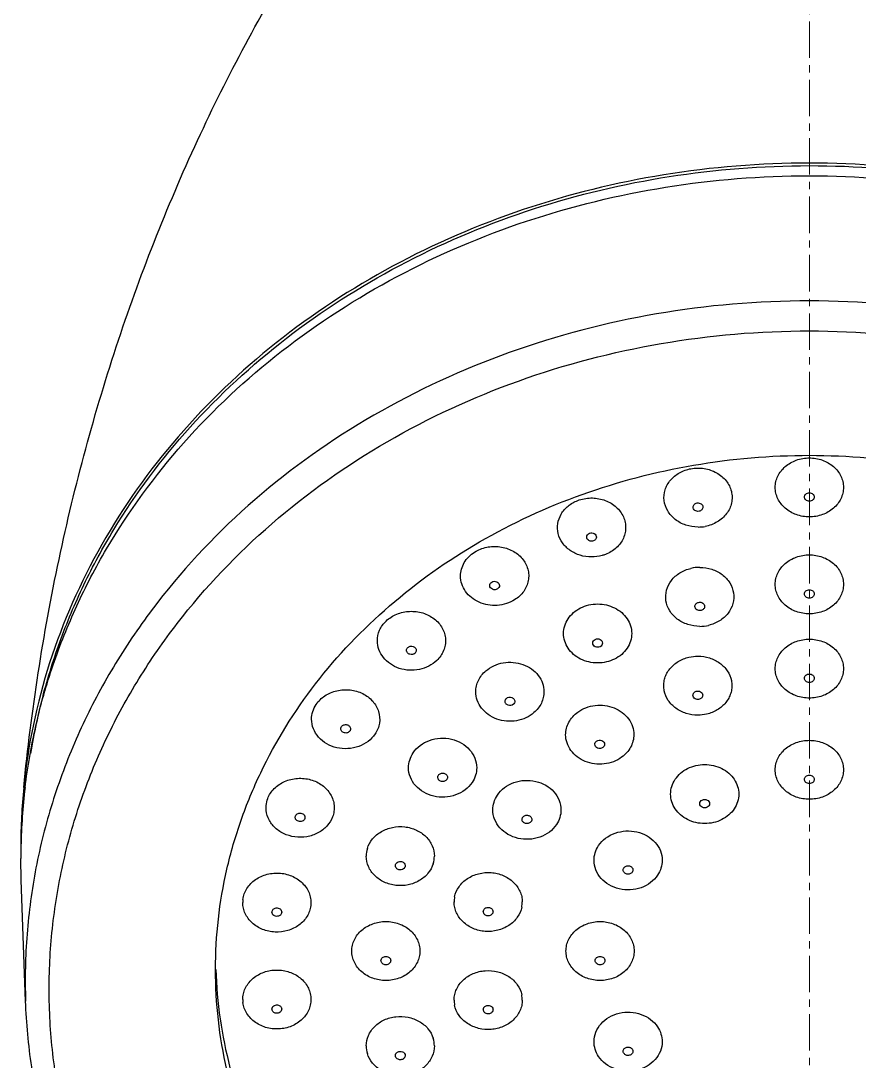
# Model space of a CAD drawing. Extents: x 0 to 3160, y 0 to 2315.
# Drawn here: x 986.7 to 1029.8, y 1349 to 1402.4 of the extents above; entities that cross this region are included whole.
import ezdxf

# ---------------------------------------------------------------- set-up
doc = ezdxf.new("R2010")
doc.units = 0
doc.header["$LTSCALE"] = 10
doc.header["$MEASUREMENT"] = 0
doc.linetypes.add('CENTER', pattern=[0.6, 0.375, -0.075, 0.075, -0.075])
doc.linetypes.add('CENTER2', pattern=[28.575, 19.05, -3.175, 3.175, -3.175])
doc.layers.get('0').update_dxf_attribs({"linetype": 'CONTINUOUS'})
doc.layers.add('Cneter', color=1, linetype='CENTER2', lineweight=13)

msp = doc.modelspace()

# ---------------------------------------------------------------- linework, layer by layer
at = {"color": 7, "linetype": 'Continuous'}
for p, q in [((986.759, 1358.251), (986.738, 1359.364)), ((986.986, 1352.032), (986.759, 1358.256)), ((999.639, 1356.611), (999.639, 1356.615)), ((1000.139, 1356.611), (1000.139, 1356.608))]:
    msp.add_line(p, q, dxfattribs=at)
at = {"color": 9, "linetype": 'Continuous'}
msp.add_line((986.966, 1353.134), (986.986, 1352.032), dxfattribs=at)
at = {"color": 7, "linetype": 'Continuous'}
for centre, radius, start, end in [((1021.521, 1378.408), 2.014, 269.9966, 280.4052), ((1021.608, 1372.323), 2.001, 89.9639, 103.045), ((1021.61, 1373.294), 2.001, 269.9639, 283.045), ((1017.156, 1360.013), 30.418, 174.3366, 179.9977), ((1017.192, 1359.36), 30.454, 173.1169, 178.7758), ((1017.103, 1360.014), 30.365, 180.0001, 180.8155), ((1017.054, 1359.364), 30.316, 178.7775, 179.9998), ((1005.809, 1359.488), 1.33, 162.7759, 179.9363), ((1006.65, 1359.491), 1.33, 342.7759, 359.9363), ((999.455, 1357.103), 1.316, 173.0802, 179.9937), ((1010.315, 1357.132), 1.322, 168.4916, 179.9711), ((1011.17, 1357.134), 1.322, 348.4916, 359.9711), ((999.827, 1356.611), 0.188, 173.0795, 178.841), ((999.951, 1356.611), 0.188, 353.0795, 358.841), ((1010.682, 1356.641), 0.189, 168.4916, 179.9711), ((1010.804, 1356.641), 0.189, 348.4916, 359.9711), ((999.455, 1352.125), 1.316, 180.0063, 186.9198), ((1011.17, 1352.095), 1.322, 0.0289, 11.5084), ((999.827, 1351.632), 0.188, 180.0063, 186.9198), ((999.951, 1351.632), 0.188, 0.0063, 6.9198), ((1010.315, 1352.096), 1.322, 180.0289, 191.5084), ((1010.682, 1351.603), 0.189, 180.0289, 191.5084), ((1010.804, 1351.603), 0.189, 0.0289, 11.5084), ((1006.65, 1349.738), 1.33, 0.0637, 17.2241), ((1005.809, 1349.741), 1.33, 180.0637, 197.2241)]:
    msp.add_arc(centre, radius, start, end, dxfattribs=at)
for points, start_tangent, end_tangent in [([(986.887, 1363.015), (988.702, 1374.731), (991.759, 1386.001), (995.968, 1396.581), (1001.192, 1406.217)], (0.098663, 0.995121), (0.529878, 0.848074)), ([(1067.59, 1363.015), (1066.257, 1369.413), (1063.583, 1375.489), (1059.661, 1381.033), (1054.624, 1385.854), (1048.646, 1389.788), (1041.932, 1392.698), (1034.714, 1394.486), (1027.238, 1395.088), (1019.763, 1394.486), (1012.544, 1392.698), (1005.831, 1389.788), (999.853, 1385.854), (994.816, 1381.033), (990.893, 1375.489), (988.22, 1369.413), (986.887, 1363.015)], (-0.098666, 0.995121), (-0.098666, -0.995121)), ([(987.261, 1364.755), (987.912, 1367.836), (988.879, 1370.854), (990.154, 1373.785), (991.727, 1376.606), (995.713, 1381.825), (1000.711, 1386.345), (1006.559, 1390.02), (1013.071, 1392.733), (1020.037, 1394.397), (1027.234, 1394.958), (1034.431, 1394.399), (1041.397, 1392.736), (1047.91, 1390.024), (1053.759, 1386.35), (1058.758, 1381.831), (1062.746, 1376.613), (1064.319, 1373.792), (1065.595, 1370.861), (1066.562, 1367.844), (1067.214, 1364.763)], (0.156144, 0.987734), (0.156396, -0.987694)), ([(986.958, 1363.01), (987.512, 1366.188), (988.4, 1369.309), (989.615, 1372.346), (991.145, 1375.274), (995.099, 1380.706), (1000.13, 1385.422), (1006.07, 1389.266), (1012.719, 1392.107), (1019.855, 1393.85), (1027.238, 1394.438), (1034.622, 1393.85), (1041.758, 1392.107), (1048.407, 1389.266), (1054.347, 1385.422), (1059.378, 1380.706), (1063.332, 1375.274), (1064.862, 1372.346), (1066.076, 1369.309), (1066.964, 1366.188), (1067.519, 1363.01)], (0.119761, 0.992803), (0.119761, -0.992803)), ([(996.738, 1353.664), (996.885, 1356.253), (997.324, 1358.817), (998.052, 1361.332), (999.06, 1363.772), (1001.879, 1368.339), (1005.672, 1372.342), (1010.293, 1375.626), (1015.567, 1378.067), (1021.288, 1379.57), (1027.238, 1380.078), (1033.189, 1379.57), (1038.91, 1378.067), (1044.183, 1375.626), (1048.805, 1372.342), (1052.598, 1368.339), (1055.417, 1363.772), (1056.425, 1361.332), (1057.152, 1358.817), (1057.591, 1356.253), (1057.738, 1353.664)], (0, 1), (0, -1)), ([(1027.238, 1376.914), (1026.569, 1377.03), (1026.001, 1377.358), (1025.783, 1377.588), (1025.622, 1377.85), (1025.522, 1378.134), (1025.488, 1378.43), (1025.522, 1378.725), (1025.622, 1379.01), (1025.783, 1379.272), (1026.001, 1379.501), (1026.569, 1379.83), (1027.238, 1379.945)], (-1, 0), (1, 0)), ([(1027.238, 1379.945), (1027.908, 1379.83), (1028.476, 1379.501), (1028.693, 1379.272), (1028.855, 1379.01), (1028.955, 1378.726), (1028.988, 1378.43), (1028.955, 1378.134), (1028.855, 1377.85), (1028.693, 1377.588), (1028.476, 1377.358), (1027.908, 1377.03), (1027.238, 1376.914)], (1, 0), (-1, 0)), ([(1021.521, 1376.394), (1020.894, 1376.495), (1020.35, 1376.783), (1019.962, 1377.221), (1019.78, 1377.751), (1019.83, 1378.302), (1020.105, 1378.8), (1020.568, 1379.18), (1021.157, 1379.392)], (-1, 0), (0.983476, 0.181038)), ([(1021.157, 1379.392), (1021.84, 1379.4), (1022.474, 1379.18), (1022.963, 1378.768), (1023.129, 1378.508), (1023.232, 1378.225), (1023.271, 1377.929), (1023.241, 1377.633), (1023.146, 1377.348), (1022.988, 1377.084), (1022.512, 1376.66), (1021.885, 1376.427)], (0.983476, 0.181038), (-0.983476, -0.181038)), ([(1015.341, 1377.755), (1016.007, 1377.886), (1016.68, 1377.786), (1017.258, 1377.47), (1017.482, 1377.246), (1017.652, 1376.987), (1017.76, 1376.705), (1017.802, 1376.411), (1017.778, 1376.114), (1017.687, 1375.828), (1017.323, 1375.328), (1016.765, 1374.986)], (0.933044, 0.359762), (-0.933044, -0.359762)), ([(1026.988, 1377.938), (1027.007, 1378.02), (1027.062, 1378.091), (1027.143, 1378.138), (1027.238, 1378.154)], (0, 1), (1, 0)), ([(1027.238, 1377.721), (1027.143, 1377.738), (1027.062, 1377.784), (1027.007, 1377.855), (1026.988, 1377.938)], (-1, 0), (0, 1)), ([(1027.238, 1378.154), (1027.334, 1378.138), (1027.415, 1378.091), (1027.469, 1378.02), (1027.488, 1377.938)], (1, 0), (0, -1)), ([(1027.488, 1377.938), (1027.469, 1377.855), (1027.415, 1377.784), (1027.334, 1377.738), (1027.238, 1377.721)], (0, -1), (-1, 0)), ([(1016.053, 1374.855), (1015.469, 1374.942), (1014.952, 1375.193), (1014.561, 1375.579), (1014.341, 1376.056), (1014.318, 1376.569), (1014.494, 1377.059), (1014.848, 1377.47), (1015.341, 1377.755)], (-1, 0), (0.933044, 0.359762)), ([(1021.271, 1377.417), (1021.285, 1377.489), (1021.326, 1377.553), (1021.469, 1377.629)], (0, 1), (0.983476, 0.181038)), ([(1021.573, 1377.205), (1021.462, 1377.207), (1021.363, 1377.249), (1021.295, 1377.324), (1021.271, 1377.417)], (-0.983476, -0.181038), (0, 1)), ([(1021.469, 1377.629), (1021.579, 1377.628), (1021.678, 1377.585), (1021.746, 1377.51), (1021.771, 1377.417)], (0.983476, 0.181038), (0, -1)), ([(1021.771, 1377.417), (1021.756, 1377.345), (1021.715, 1377.281), (1021.573, 1377.205)], (0, -1), (-0.983476, -0.181038)), ([(1015.803, 1375.879), (1015.843, 1375.997), (1015.951, 1376.076)], (0, 1), (0.933044, 0.359762)), ([(1016.155, 1375.681), (1016.033, 1375.663), (1015.917, 1375.697), (1015.833, 1375.775), (1015.803, 1375.879)], (-0.933044, -0.359762), (0, 1)), ([(1015.951, 1376.076), (1016.073, 1376.094), (1016.189, 1376.06), (1016.273, 1375.982), (1016.303, 1375.879)], (0.933044, 0.359762), (0, -1)), ([(1016.303, 1375.879), (1016.263, 1375.761), (1016.155, 1375.681)], (0, -1), (-0.933044, -0.359762)), ([(1009.324, 1373.881), (1009.373, 1374.235), (1009.515, 1374.57), (1009.744, 1374.866), (1010.046, 1375.108)], (0, 1), (0.846395, 0.532555)), ([(1010.046, 1375.108), (1010.666, 1375.355), (1011.348, 1375.378), (1011.989, 1375.174), (1012.49, 1374.772), (1012.663, 1374.516), (1012.776, 1374.235), (1012.823, 1373.941), (1012.803, 1373.644), (1012.716, 1373.357), (1012.566, 1373.09), (1012.103, 1372.655)], (0.846395, 0.532555), (-0.846395, -0.532555)), ([(1016.765, 1374.986), (1016.594, 1374.93), (1016.053, 1374.855)], (-0.933044, -0.359762), (-1, 0)), ([(1027.238, 1371.935), (1026.569, 1372.05), (1026.001, 1372.379), (1025.783, 1372.608), (1025.622, 1372.87), (1025.522, 1373.155), (1025.488, 1373.45), (1025.522, 1373.746), (1025.622, 1374.03), (1025.783, 1374.292), (1026.001, 1374.522), (1026.569, 1374.85), (1027.238, 1374.966)], (-1, 0), (1, 0)), ([(1027.238, 1374.966), (1027.908, 1374.85), (1028.476, 1374.522), (1028.693, 1374.292), (1028.855, 1374.03), (1028.955, 1373.746), (1028.988, 1373.45), (1028.955, 1373.155), (1028.855, 1372.87), (1028.693, 1372.608), (1028.476, 1372.379), (1027.908, 1372.05), (1027.238, 1371.935)], (1, 0), (-1, 0)), ([(1021.609, 1371.293), (1020.993, 1371.39), (1020.455, 1371.669), (1020.066, 1372.094), (1019.874, 1372.611), (1019.905, 1373.153), (1020.154, 1373.65), (1020.59, 1374.04), (1021.156, 1374.272)], (-1, 0), (0.974117, 0.226045)), ([(1021.609, 1374.324), (1022.226, 1374.227), (1022.763, 1373.948), (1023.152, 1373.523), (1023.344, 1373.006), (1023.313, 1372.464), (1023.064, 1371.966), (1022.628, 1371.577), (1022.062, 1371.344)], (1, 0), (-0.974117, -0.226045)), ([(1012.103, 1372.655), (1011.68, 1372.46), (1011.212, 1372.371), (1010.733, 1372.395), (1010.28, 1372.531), (1009.886, 1372.769), (1009.582, 1373.09), (1009.39, 1373.47), (1009.324, 1373.881)], (-0.846395, -0.532555), (0, 1)), ([(1010.824, 1373.389), (1010.851, 1373.487), (1010.927, 1373.564)], (0, 1), (0.846395, 0.532555)), ([(1010.927, 1373.564), (1011.055, 1373.605), (1011.188, 1373.582), (1011.287, 1373.502), (1011.324, 1373.389)], (0.846395, 0.532555), (0, -1)), ([(1011.221, 1373.214), (1011.094, 1373.173), (1010.961, 1373.196), (1010.861, 1373.276), (1010.824, 1373.389)], (-0.846395, -0.532555), (0, 1)), ([(1011.324, 1373.389), (1011.297, 1373.291), (1011.221, 1373.214)], (0, -1), (-0.846395, -0.532555)), ([(1026.988, 1372.958), (1027.007, 1373.041), (1027.062, 1373.111), (1027.143, 1373.158), (1027.238, 1373.174)], (0, 1), (1, 0)), ([(1027.238, 1372.741), (1027.143, 1372.758), (1027.062, 1372.805), (1027.007, 1372.875), (1026.988, 1372.958)], (-1, 0), (0, 1)), ([(1027.238, 1373.174), (1027.334, 1373.158), (1027.415, 1373.111), (1027.469, 1373.041), (1027.488, 1372.958)], (1, 0), (0, -1)), ([(1027.488, 1372.958), (1027.469, 1372.875), (1027.415, 1372.805), (1027.334, 1372.758), (1027.238, 1372.741)], (0, -1), (-1, 0)), ([(1015.488, 1372.239), (1015.91, 1372.391), (1016.363, 1372.442), (1016.816, 1372.391), (1017.238, 1372.239), (1017.601, 1371.998), (1017.879, 1371.684), (1018.054, 1371.319), (1018.113, 1370.927)], (0.894427, 0.447214), (0, -1)), ([(1021.359, 1372.316), (1021.372, 1372.386), (1021.411, 1372.448), (1021.544, 1372.525)], (0, 1), (0.974117, 0.226045)), ([(1021.544, 1372.525), (1021.658, 1372.528), (1021.761, 1372.488), (1021.833, 1372.412), (1021.859, 1372.316)], (0.974117, 0.226045), (0, -1)), ([(1005.501, 1371.564), (1006.049, 1371.918), (1006.71, 1372.063), (1007.386, 1371.979), (1007.973, 1371.676), (1008.204, 1371.457), (1008.381, 1371.202), (1008.498, 1370.923), (1008.549, 1370.629), (1008.534, 1370.333), (1008.452, 1370.044), (1008.306, 1369.775), (1008.102, 1369.536)], (0.720732, 0.693214), (-0.720732, -0.693214)), ([(1014.613, 1370.927), (1014.673, 1371.319), (1014.848, 1371.684), (1015.126, 1371.998), (1015.488, 1372.239)], (0, 1), (0.894427, 0.447214)), ([(1021.674, 1372.107), (1021.56, 1372.104), (1021.457, 1372.144), (1021.385, 1372.22), (1021.359, 1372.316)], (-0.974117, -0.226045), (0, 1)), ([(1021.859, 1372.316), (1021.846, 1372.247), (1021.807, 1372.184), (1021.674, 1372.107)], (0, -1), (-0.974117, -0.226045)), ([(1005.052, 1370.55), (1005.168, 1371.093), (1005.501, 1371.564)], (0, 1), (0.720732, 0.693214)), ([(1017.238, 1369.614), (1016.816, 1369.463), (1016.363, 1369.411), (1015.91, 1369.463), (1015.488, 1369.614), (1015.126, 1369.855), (1014.848, 1370.169), (1014.673, 1370.534), (1014.613, 1370.927)], (-0.894427, -0.447214), (0, 1)), ([(1018.113, 1370.927), (1018.054, 1370.534), (1017.879, 1370.169), (1017.601, 1369.855), (1017.238, 1369.614)], (0, -1), (-0.894427, -0.447214)), ([(1008.102, 1369.536), (1007.697, 1369.247), (1007.21, 1369.076), (1006.687, 1369.038), (1006.175, 1369.135), (1005.718, 1369.36), (1005.36, 1369.692), (1005.131, 1370.101), (1005.052, 1370.55)], (-0.720732, -0.693214), (0, 1)), ([(1016.113, 1370.434), (1016.147, 1370.543), (1016.238, 1370.622)], (0, 1), (0.894427, 0.447214)), ([(1016.488, 1370.247), (1016.363, 1370.218), (1016.238, 1370.247), (1016.147, 1370.326), (1016.113, 1370.434)], (-0.894427, -0.447214), (0, 1)), ([(1016.238, 1370.622), (1016.363, 1370.651), (1016.488, 1370.622), (1016.58, 1370.543), (1016.613, 1370.434)], (0.894427, 0.447214), (0, -1)), ([(1016.613, 1370.434), (1016.58, 1370.326), (1016.488, 1370.247)], (0, -1), (-0.894427, -0.447214)), ([(1027.238, 1367.605), (1026.569, 1367.72), (1026.001, 1368.048), (1025.783, 1368.278), (1025.622, 1368.54), (1025.522, 1368.824), (1025.488, 1369.12), (1025.522, 1369.416), (1025.622, 1369.7), (1025.783, 1369.962), (1026.001, 1370.192), (1026.569, 1370.52), (1027.238, 1370.636)], (-1, 0), (1, 0)), ([(1027.238, 1370.636), (1027.908, 1370.52), (1028.476, 1370.192), (1028.693, 1369.962), (1028.855, 1369.7), (1028.955, 1369.416), (1028.988, 1369.12), (1028.955, 1368.824), (1028.855, 1368.54), (1028.693, 1368.278), (1028.476, 1368.049), (1027.908, 1367.72), (1027.238, 1367.605)], (1, 0), (-1, 0)), ([(1006.552, 1370.058), (1006.568, 1370.135), (1006.616, 1370.203)], (0, 1), (0.720732, 0.693214)), ([(1006.988, 1369.913), (1006.86, 1369.847), (1006.712, 1369.856), (1006.596, 1369.935), (1006.563, 1369.994), (1006.552, 1370.058)], (-0.720732, -0.693214), (0, 1)), ([(1006.616, 1370.203), (1006.744, 1370.268), (1006.891, 1370.26), (1007.008, 1370.18), (1007.041, 1370.122), (1007.052, 1370.058)], (0.720732, 0.693214), (0, -1)), ([(1007.052, 1370.058), (1007.035, 1369.98), (1006.988, 1369.913)], (0, -1), (-0.720732, -0.693214)), ([(1020.911, 1369.669), (1021.057, 1369.709), (1021.51, 1369.761)], (0.953742, 0.300627), (1, 0)), ([(1021.51, 1369.761), (1022.108, 1369.669), (1022.634, 1369.406), (1023.025, 1369.003), (1023.233, 1368.508), (1023.259, 1368.245), (1023.233, 1367.982), (1023.154, 1367.727), (1023.025, 1367.488), (1022.634, 1367.084), (1022.108, 1366.821)], (1, 0), (-0.953742, -0.300627)), ([(1010.621, 1369.005), (1011.034, 1369.27), (1011.517, 1369.42), (1012.03, 1369.441), (1012.528, 1369.333), (1012.969, 1369.105), (1013.314, 1368.775), (1013.533, 1368.373), (1013.609, 1367.933)], (0.755929, 0.654654), (0, -1)), ([(1021.51, 1366.73), (1020.911, 1366.821), (1020.385, 1367.084), (1019.994, 1367.488), (1019.786, 1367.982), (1019.76, 1368.245), (1019.786, 1368.508), (1019.865, 1368.764), (1019.994, 1369.003), (1020.385, 1369.406), (1020.911, 1369.669)], (-1, 0), (0.953742, 0.300627)), ([(1010.109, 1367.933), (1010.142, 1368.229), (1010.242, 1368.513), (1010.621, 1369.005)], (0, 1), (0.755929, 0.654654)), ([(1026.988, 1368.628), (1027.007, 1368.711), (1027.062, 1368.781), (1027.143, 1368.828), (1027.238, 1368.844)], (0, 1), (1, 0)), ([(1027.238, 1368.844), (1027.334, 1368.828), (1027.415, 1368.781), (1027.469, 1368.711), (1027.488, 1368.628)], (1, 0), (0, -1)), ([(1027.238, 1368.411), (1027.143, 1368.428), (1027.062, 1368.475), (1027.007, 1368.545), (1026.988, 1368.628)], (-1, 0), (0, 1)), ([(1027.488, 1368.628), (1027.469, 1368.545), (1027.415, 1368.475), (1027.334, 1368.428), (1027.238, 1368.411)], (0, -1), (-1, 0)), ([(1001.907, 1367.28), (1002.357, 1367.724), (1002.97, 1367.986), (1003.651, 1368.025), (1004.298, 1367.835), (1004.811, 1367.445), (1005.113, 1366.914), (1005.158, 1366.324), (1004.938, 1365.764)], (0.5547, 0.83205), (-0.5547, -0.83205)), ([(1013.096, 1366.862), (1012.684, 1366.597), (1012.2, 1366.447), (1011.687, 1366.425), (1011.189, 1366.533), (1010.749, 1366.762), (1010.404, 1367.091), (1010.184, 1367.493), (1010.109, 1367.933)], (-0.755929, -0.654654), (0, 1)), ([(1011.682, 1367.594), (1011.81, 1367.653), (1011.954, 1367.641), (1012.067, 1367.561), (1012.098, 1367.504), (1012.109, 1367.441)], (0.755929, 0.654654), (0, -1)), ([(1013.609, 1367.933), (1013.575, 1367.638), (1013.476, 1367.353), (1013.096, 1366.862)], (0, -1), (-0.755929, -0.654654)), ([(1021.26, 1367.753), (1021.271, 1367.818), (1021.305, 1367.877), (1021.424, 1367.956)], (0, 1), (0.953742, 0.300627)), ([(1021.595, 1367.55), (1021.477, 1367.538), (1021.366, 1367.576), (1021.288, 1367.653), (1021.26, 1367.753)], (-0.953742, -0.300627), (0, 1)), ([(1021.424, 1367.956), (1021.542, 1367.968), (1021.653, 1367.93), (1021.731, 1367.853), (1021.76, 1367.753)], (0.953742, 0.300627), (0, -1)), ([(1021.76, 1367.753), (1021.748, 1367.688), (1021.714, 1367.629), (1021.595, 1367.55)], (0, -1), (-0.953742, -0.300627)), ([(1001.673, 1366.522), (1001.732, 1366.914), (1001.907, 1367.28)], (0, 1), (0.5547, 0.83205)), ([(1011.609, 1367.441), (1011.628, 1367.524), (1011.682, 1367.594)], (0, 1), (0.755929, 0.654654)), ([(1012.036, 1367.288), (1011.908, 1367.229), (1011.763, 1367.241), (1011.651, 1367.321), (1011.62, 1367.378), (1011.609, 1367.441)], (-0.755929, -0.654654), (0, 1)), ([(1012.109, 1367.441), (1012.09, 1367.358), (1012.036, 1367.288)], (0, -1), (-0.755929, -0.654654)), ([(1015.347, 1366.887), (1015.767, 1367.114), (1016.243, 1367.229), (1016.738, 1367.224), (1017.211, 1367.1), (1017.626, 1366.866), (1017.948, 1366.541), (1018.152, 1366.15), (1018.222, 1365.726)], (0.808963, 0.587859), (0, -1)), ([(1014.722, 1365.726), (1014.763, 1366.054), (1014.886, 1366.367), (1015.083, 1366.649), (1015.347, 1366.887)], (0, 1), (0.808963, 0.587859)), ([(1022.108, 1366.821), (1021.962, 1366.781), (1021.51, 1366.73)], (-0.953742, -0.300627), (-1, 0)), ([(1004.938, 1365.764), (1004.576, 1365.383), (1004.092, 1365.122), (1003.537, 1365.01), (1002.97, 1365.058), (1002.45, 1365.262), (1002.034, 1365.599), (1001.766, 1366.035), (1001.673, 1366.522)], (-0.5547, -0.83205), (0, 1)), ([(1003.173, 1366.03), (1003.192, 1366.113), (1003.206, 1366.138)], (0, 1), (0.5547, 0.83205)), ([(1003.639, 1365.921), (1003.518, 1365.83), (1003.358, 1365.821), (1003.284, 1365.85), (1003.224, 1365.898), (1003.186, 1365.96), (1003.173, 1366.03)], (-0.5547, -0.83205), (0, 1)), ([(1003.206, 1366.138), (1003.327, 1366.23), (1003.487, 1366.239), (1003.562, 1366.21), (1003.621, 1366.162), (1003.659, 1366.099), (1003.673, 1366.03)], (0.5547, 0.83205), (0, -1)), ([(1003.673, 1366.03), (1003.654, 1365.947), (1003.639, 1365.921)], (0, -1), (-0.5547, -0.83205)), ([(1006.887, 1364.79), (1007.248, 1365.172), (1007.733, 1365.432), (1008.288, 1365.544), (1008.855, 1365.496), (1009.375, 1365.292), (1009.791, 1364.955), (1010.059, 1364.519), (1010.152, 1364.032)], (0.5547, 0.83205), (0, -1)), ([(1017.597, 1364.565), (1017.176, 1364.339), (1016.7, 1364.224), (1016.205, 1364.228), (1015.732, 1364.353), (1015.318, 1364.587), (1014.996, 1364.912), (1014.792, 1365.302), (1014.722, 1365.726)], (-0.808963, -0.587859), (0, 1)), ([(1018.222, 1365.726), (1018.18, 1365.398), (1018.058, 1365.086), (1017.86, 1364.804), (1017.597, 1364.565)], (0, -1), (-0.808963, -0.587859)), ([(1016.222, 1365.234), (1016.245, 1365.326), (1016.311, 1365.4)], (0, 1), (0.808963, 0.587859)), ([(1016.632, 1365.068), (1016.504, 1365.019), (1016.366, 1365.038), (1016.261, 1365.118), (1016.222, 1365.234)], (-0.808963, -0.587859), (0, 1)), ([(1016.311, 1365.4), (1016.439, 1365.449), (1016.577, 1365.43), (1016.682, 1365.35), (1016.722, 1365.234)], (0.808963, 0.587859), (0, -1)), ([(1016.722, 1365.234), (1016.698, 1365.143), (1016.632, 1365.068)], (0, -1), (-0.808963, -0.587859)), ([(1025.488, 1363.924), (1025.522, 1364.22), (1025.622, 1364.504), (1025.783, 1364.766), (1026.001, 1364.996), (1026.569, 1365.324), (1027.238, 1365.439)], (0, 1), (1, 0)), ([(1027.238, 1365.439), (1027.908, 1365.324), (1028.476, 1364.996), (1028.693, 1364.766), (1028.855, 1364.504), (1028.955, 1364.22), (1028.988, 1363.924)], (1, 0), (0, -1)), ([(1006.652, 1364.032), (1006.712, 1364.424), (1006.887, 1364.79)], (0, 1), (0.5547, 0.83205)), ([(1009.918, 1363.274), (1009.556, 1362.893), (1009.072, 1362.632), (1008.517, 1362.52), (1007.949, 1362.568), (1007.43, 1362.772), (1007.014, 1363.11), (1006.745, 1363.545), (1006.652, 1364.032)], (-0.5547, -0.83205), (0, 1)), ([(1010.152, 1364.032), (1010.093, 1363.64), (1009.918, 1363.274)], (0, -1), (-0.5547, -0.83205)), ([(1020.113, 1362.677), (1020.173, 1363.069), (1020.348, 1363.434), (1020.626, 1363.748), (1020.988, 1363.989)], (0, 1), (0.894427, 0.447214)), ([(1020.988, 1363.989), (1021.41, 1364.141), (1021.863, 1364.192), (1022.316, 1364.141), (1022.738, 1363.989), (1023.101, 1363.748), (1023.379, 1363.434), (1023.554, 1363.069), (1023.613, 1362.677)], (0.894427, 0.447214), (0, -1)), ([(1027.238, 1362.408), (1026.569, 1362.524), (1026.001, 1362.852), (1025.783, 1363.082), (1025.622, 1363.344), (1025.522, 1363.628), (1025.488, 1363.924)], (-1, 0), (0, 1)), ([(1028.988, 1363.924), (1028.955, 1363.628), (1028.855, 1363.344), (1028.693, 1363.082), (1028.476, 1362.852), (1027.908, 1362.524), (1027.238, 1362.408)], (0, -1), (-1, 0)), ([(999.42, 1362.442), (999.754, 1362.958), (1000.29, 1363.324), (1000.947, 1363.484), (1001.625, 1363.415), (1002.221, 1363.126), (1002.643, 1362.662), (1002.769, 1362.385), (1002.829, 1362.093), (1002.822, 1361.795), (1002.749, 1361.505)], (0.351275, 0.936272), (-0.351275, -0.936272)), ([(1008.152, 1363.54), (1008.171, 1363.623), (1008.186, 1363.648)], (0, 1), (0.5547, 0.83205)), ([(1008.619, 1363.432), (1008.498, 1363.34), (1008.338, 1363.331), (1008.263, 1363.36), (1008.204, 1363.408), (1008.166, 1363.47), (1008.152, 1363.54)], (-0.5547, -0.83205), (0, 1)), ([(1008.186, 1363.648), (1008.307, 1363.74), (1008.467, 1363.749), (1008.541, 1363.72), (1008.601, 1363.672), (1008.639, 1363.609), (1008.652, 1363.54)], (0.5547, 0.83205), (0, -1)), ([(1008.652, 1363.54), (1008.633, 1363.457), (1008.619, 1363.432)], (0, -1), (-0.5547, -0.83205)), ([(1011.217, 1362.625), (1011.579, 1363.007), (1012.063, 1363.267), (1012.618, 1363.379), (1013.185, 1363.331), (1013.705, 1363.127), (1014.121, 1362.79), (1014.39, 1362.354), (1014.482, 1361.867)], (0.5547, 0.83205), (0, -1)), ([(1026.988, 1363.432), (1027.007, 1363.515), (1027.062, 1363.585), (1027.143, 1363.632), (1027.238, 1363.648)], (0, 1), (1, 0)), ([(1027.238, 1363.215), (1027.143, 1363.232), (1027.062, 1363.279), (1027.007, 1363.349), (1026.988, 1363.432)], (-1, 0), (0, 1)), ([(1027.238, 1363.648), (1027.334, 1363.632), (1027.415, 1363.585), (1027.469, 1363.515), (1027.488, 1363.432)], (1, 0), (0, -1)), ([(1027.488, 1363.432), (1027.469, 1363.349), (1027.415, 1363.279), (1027.334, 1363.232), (1027.238, 1363.215)], (0, -1), (-1, 0)), ([(999.334, 1361.974), (999.34, 1362.093), (999.42, 1362.442)], (0, 1), (0.351275, 0.936272)), ([(1010.982, 1361.867), (1011.042, 1362.259), (1011.217, 1362.625)], (0, 1), (0.5547, 0.83205)), ([(1022.738, 1361.364), (1022.316, 1361.213), (1021.863, 1361.161), (1021.41, 1361.213), (1020.988, 1361.364), (1020.626, 1361.605), (1020.348, 1361.919), (1020.173, 1362.284), (1020.113, 1362.677)], (-0.894427, -0.447214), (0, 1)), ([(1021.613, 1362.184), (1021.647, 1362.293), (1021.738, 1362.372)], (0, 1), (0.894427, 0.447214)), ([(1021.738, 1362.372), (1021.863, 1362.401), (1021.988, 1362.372), (1022.08, 1362.293), (1022.113, 1362.184)], (0.894427, 0.447214), (0, -1)), ([(1023.613, 1362.677), (1023.554, 1362.284), (1023.379, 1361.919), (1023.101, 1361.605), (1022.738, 1361.364)], (0, -1), (-0.894427, -0.447214)), ([(1002.749, 1361.505), (1002.459, 1361.035), (1001.999, 1360.681), (1001.426, 1360.487), (1000.811, 1360.477), (1000.229, 1360.651), (999.754, 1360.989), (999.442, 1361.449), (999.334, 1361.974)], (-0.351275, -0.936272), (0, 1)), ([(1014.248, 1361.109), (1013.886, 1360.728), (1013.402, 1360.467), (1012.847, 1360.355), (1012.279, 1360.403), (1011.76, 1360.607), (1011.344, 1360.945), (1011.075, 1361.38), (1010.982, 1361.867)], (-0.5547, -0.83205), (0, 1)), ([(1014.482, 1361.867), (1014.423, 1361.475), (1014.248, 1361.109)], (0, -1), (-0.5547, -0.83205)), ([(1021.988, 1361.997), (1021.863, 1361.968), (1021.738, 1361.997), (1021.647, 1362.076), (1021.613, 1362.184)], (-0.894427, -0.447214), (0, 1)), ([(1022.113, 1362.184), (1022.08, 1362.076), (1021.988, 1361.997)], (0, -1), (-0.894427, -0.447214)), ([(1000.834, 1361.481), (1000.847, 1361.548)], (0, 1), (0.351275, 0.936272)), ([(1000.854, 1361.396), (1000.846, 1361.417), (1000.834, 1361.481)], (-0.441887, 0.897071), (0, 1)), ([(1000.847, 1361.548), (1000.896, 1361.624), (1000.976, 1361.676)], (0.351275, 0.936272), (0.923073, 0.384626)), ([(1001.193, 1361.286), (1001.096, 1361.265), (1000.996, 1361.279), (1000.912, 1361.325), (1000.854, 1361.396)], (-0.923073, -0.384626), (-0.441887, 0.897071)), ([(1000.976, 1361.676), (1001.073, 1361.698), (1001.172, 1361.684), (1001.257, 1361.638), (1001.314, 1361.566)], (0.923073, 0.384626), (0.441887, -0.897071)), ([(1001.322, 1361.414), (1001.273, 1361.339), (1001.193, 1361.286)], (-0.351275, -0.936272), (-0.923073, -0.384626)), ([(1001.314, 1361.566), (1001.323, 1361.546), (1001.334, 1361.481)], (0.441887, -0.897071), (0, -1)), ([(1001.334, 1361.481), (1001.322, 1361.414)], (0, -1), (-0.351275, -0.936272)), ([(1012.482, 1361.375), (1012.501, 1361.458), (1012.516, 1361.483)], (0, 1), (0.5547, 0.83205)), ([(1012.949, 1361.267), (1012.828, 1361.175), (1012.668, 1361.166), (1012.594, 1361.195), (1012.534, 1361.243), (1012.496, 1361.305), (1012.482, 1361.375)], (-0.5547, -0.83205), (0, 1)), ([(1012.516, 1361.483), (1012.637, 1361.575), (1012.797, 1361.584), (1012.871, 1361.555), (1012.931, 1361.507), (1012.969, 1361.444), (1012.982, 1361.375)], (0.5547, 0.83205), (0, -1)), ([(1012.982, 1361.375), (1012.963, 1361.292), (1012.949, 1361.267)], (0, -1), (-0.5547, -0.83205)), ([(1004.539, 1359.882), (1004.807, 1360.372), (1005.257, 1360.749), (1005.832, 1360.965), (1006.458, 1360.992), (1007.054, 1360.826), (1007.545, 1360.489), (1007.867, 1360.023), (1007.979, 1359.489)], (0.295577, 0.955319), (0, -1)), ([(1016.413, 1360.027), (1016.775, 1360.409), (1017.259, 1360.669), (1017.814, 1360.781), (1018.382, 1360.733), (1018.901, 1360.529), (1019.317, 1360.192), (1019.586, 1359.756), (1019.679, 1359.269)], (0.5547, 0.83205), (0, -1)), ([(1016.179, 1359.269), (1016.238, 1359.661), (1016.413, 1360.027)], (0, 1), (0.5547, 0.83205)), ([(1007.92, 1359.097), (1007.652, 1358.606), (1007.202, 1358.229), (1006.627, 1358.013), (1006.001, 1357.987), (1005.405, 1358.153), (1004.914, 1358.49), (1004.592, 1358.955), (1004.479, 1359.489)], (-0.295577, -0.955319), (0, 1)), ([(1005.988, 1359.053), (1006.034, 1359.132), (1006.113, 1359.188)], (0.295577, 0.955319), (0.909421, 0.415876)), ([(1006.113, 1359.188), (1006.262, 1359.212), (1006.4, 1359.156)], (0.909421, 0.415876), (0.779743, -0.6261)), ([(1006.4, 1359.156), (1006.459, 1359.084), (1006.479, 1358.997)], (0.779743, -0.6261), (0, -1)), ([(1019.444, 1358.511), (1019.082, 1358.13), (1018.598, 1357.869), (1018.043, 1357.757), (1017.476, 1357.805), (1016.956, 1358.009), (1016.54, 1358.346), (1016.271, 1358.782), (1016.179, 1359.269)], (-0.5547, -0.83205), (0, 1)), ([(1019.679, 1359.269), (1019.619, 1358.877), (1019.444, 1358.511)], (0, -1), (-0.5547, -0.83205)), ([(998.149, 1357.262), (998.218, 1357.553), (998.351, 1357.827), (998.788, 1358.281), (999.392, 1358.557), (1000.072, 1358.611), (1000.724, 1358.435), (1001.249, 1358.057), (1001.438, 1357.809), (1001.567, 1357.534), (1001.632, 1357.242), (1001.629, 1356.945)], (0.12048, 0.992716), (-0.12048, -0.992716)), ([(1005.979, 1358.997), (1005.988, 1359.053)], (0, 1), (0.295577, 0.955319)), ([(1006.059, 1358.838), (1006, 1358.91), (1005.979, 1358.997)], (-0.779743, 0.6261), (0, 1)), ([(1006.346, 1358.806), (1006.197, 1358.782), (1006.059, 1358.838)], (-0.909421, -0.415876), (-0.779743, 0.6261)), ([(1006.471, 1358.941), (1006.425, 1358.862), (1006.346, 1358.806)], (-0.295577, -0.955319), (-0.909421, -0.415876)), ([(1006.479, 1358.997), (1006.471, 1358.941)], (0, -1), (-0.295577, -0.955319)), ([(1009.019, 1357.396), (1009.247, 1357.919), (1009.678, 1358.335), (1010.253, 1358.588), (1010.895, 1358.643), (1011.517, 1358.492), (1012.033, 1358.157), (1012.374, 1357.682), (1012.463, 1357.412), (1012.493, 1357.133)], (0.199511, 0.979895), (0, -1)), ([(1017.679, 1358.777), (1017.698, 1358.86), (1017.712, 1358.885)], (0, 1), (0.5547, 0.83205)), ([(1018.145, 1358.669), (1018.024, 1358.577), (1017.864, 1358.568), (1017.79, 1358.597), (1017.73, 1358.645), (1017.692, 1358.707), (1017.679, 1358.777)], (-0.5547, -0.83205), (0, 1)), ([(1017.712, 1358.885), (1017.833, 1358.977), (1017.993, 1358.986), (1018.067, 1358.957), (1018.127, 1358.909), (1018.165, 1358.846), (1018.179, 1358.777)], (0.5547, 0.83205), (0, -1)), ([(1018.179, 1358.777), (1018.16, 1358.694), (1018.145, 1358.669)], (0, -1), (-0.5547, -0.83205)), ([(1001.629, 1356.945), (1001.564, 1356.664), (1001.438, 1356.398), (1001.026, 1355.951), (1000.452, 1355.668), (999.797, 1355.59), (999.156, 1355.727), (998.62, 1356.06), (998.264, 1356.542), (998.17, 1356.818), (998.139, 1357.104)], (-0.12048, -0.992716), (0, 1)), ([(1012.466, 1356.87), (1012.239, 1356.347), (1011.808, 1355.931), (1011.233, 1355.678), (1010.59, 1355.623), (1009.969, 1355.774), (1009.453, 1356.109), (1009.112, 1356.584), (1009.023, 1356.854), (1008.993, 1357.133)], (-0.199511, -0.979895), (0, 1)), ([(999.727, 1356.446), (999.662, 1356.52), (999.639, 1356.611)], (-0.806365, 0.591418), (0, 1)), ([(999.64, 1356.634), (999.662, 1356.702), (999.707, 1356.76), (999.848, 1356.825)], (0.12048, 0.992716), (0.989794, 0.142504)), ([(999.93, 1356.398), (999.822, 1356.403), (999.727, 1356.446)], (-0.989794, -0.142504), (-0.806365, 0.591418)), ([(999.848, 1356.825), (999.956, 1356.82), (1000.051, 1356.776)], (0.989794, 0.142504), (0.806365, -0.591418)), ([(1000.138, 1356.589), (1000.116, 1356.521), (1000.071, 1356.463), (999.93, 1356.398)], (-0.12048, -0.992716), (-0.989794, -0.142504)), ([(1000.051, 1356.776), (1000.116, 1356.702), (1000.139, 1356.611)], (0.806365, -0.591418), (0, -1)), ([(1010.577, 1356.478), (1010.515, 1356.552), (1010.493, 1356.641)], (-0.794761, 0.606923), (0, 1)), ([(1010.497, 1356.678), (1010.536, 1356.763), (1010.612, 1356.826)], (0.199511, 0.979895), (0.884033, 0.467424)), ([(1010.873, 1356.456), (1010.721, 1356.425), (1010.577, 1356.478)], (-0.884033, -0.467424), (-0.794761, 0.606923)), ([(1010.612, 1356.826), (1010.765, 1356.856), (1010.908, 1356.803)], (0.884033, 0.467424), (0.794761, -0.606923)), ([(1010.989, 1356.603), (1010.949, 1356.519), (1010.873, 1356.456)], (-0.199511, -0.979895), (-0.884033, -0.467424)), ([(1010.908, 1356.803), (1010.971, 1356.73), (1010.993, 1356.641)], (0.794761, -0.606923), (0, -1)), ([(1003.738, 1354.614), (1003.772, 1354.91), (1003.872, 1355.194), (1004.033, 1355.456), (1004.251, 1355.686), (1004.819, 1356.014), (1005.488, 1356.13), (1006.158, 1356.014), (1006.726, 1355.686), (1006.943, 1355.456), (1007.105, 1355.194), (1007.205, 1354.91), (1007.238, 1354.614)], (0, 1), (0, -1)), ([(1014.738, 1354.614), (1014.772, 1354.91), (1014.872, 1355.194), (1015.033, 1355.456), (1015.251, 1355.686), (1015.819, 1356.014), (1016.488, 1356.13), (1017.158, 1356.014), (1017.726, 1355.686), (1017.943, 1355.456), (1018.105, 1355.194), (1018.205, 1354.91), (1018.238, 1354.614)], (0, 1), (0, -1)), ([(1007.238, 1354.614), (1007.205, 1354.319), (1007.105, 1354.034), (1006.943, 1353.772), (1006.726, 1353.543), (1006.158, 1353.214), (1005.488, 1353.099), (1004.819, 1353.214), (1004.251, 1353.542), (1004.033, 1353.772), (1003.872, 1354.034), (1003.772, 1354.319), (1003.738, 1354.614)], (0, -1), (0, 1)), ([(1005.238, 1354.122), (1005.257, 1354.205), (1005.312, 1354.275), (1005.393, 1354.322), (1005.488, 1354.338), (1005.584, 1354.322), (1005.665, 1354.275), (1005.719, 1354.205), (1005.738, 1354.122)], (0, 1), (0, -1)), ([(1018.238, 1354.614), (1018.205, 1354.319), (1018.105, 1354.034), (1017.943, 1353.772), (1017.726, 1353.543), (1017.158, 1353.214), (1016.488, 1353.099), (1015.819, 1353.214), (1015.251, 1353.542), (1015.033, 1353.772), (1014.872, 1354.034), (1014.772, 1354.319), (1014.738, 1354.614)], (0, -1), (0, 1)), ([(1016.238, 1354.122), (1016.257, 1354.205), (1016.312, 1354.275), (1016.393, 1354.322), (1016.488, 1354.338), (1016.584, 1354.322), (1016.665, 1354.275), (1016.719, 1354.205), (1016.738, 1354.122)], (0, 1), (0, -1)), ([(1005.738, 1354.122), (1005.719, 1354.039), (1005.665, 1353.969), (1005.584, 1353.922), (1005.488, 1353.905), (1005.393, 1353.922), (1005.312, 1353.969), (1005.257, 1354.039), (1005.238, 1354.122)], (0, -1), (0, 1)), ([(1016.738, 1354.122), (1016.719, 1354.039), (1016.665, 1353.969), (1016.584, 1353.922), (1016.488, 1353.905), (1016.393, 1353.922), (1016.312, 1353.969), (1016.257, 1354.039), (1016.238, 1354.122)], (0, -1), (0, 1)), ([(1057.738, 1353.664), (1057.591, 1351.076), (1057.152, 1348.511), (1056.425, 1345.997), (1055.417, 1343.556), (1052.598, 1338.989), (1048.805, 1334.987), (1044.183, 1331.702), (1038.91, 1329.261), (1033.189, 1327.758), (1027.238, 1327.25), (1021.288, 1327.758), (1015.567, 1329.261), (1010.293, 1331.702), (1005.672, 1334.987), (1001.879, 1338.989), (999.06, 1343.556), (998.052, 1345.997), (997.324, 1348.511), (996.885, 1351.076), (996.738, 1353.664)], (0, -1), (0, 1)), ([(996.751, 1353.668), (996.975, 1351.13), (997.481, 1348.622), (998.263, 1346.168), (999.314, 1343.791), (1002.182, 1339.354), (1005.979, 1335.475), (1010.563, 1332.298), (1015.766, 1329.94), (1021.394, 1328.49), (1027.238, 1328), (1033.083, 1328.49), (1038.711, 1329.94), (1043.913, 1332.298), (1048.498, 1335.475), (1052.295, 1339.354), (1055.163, 1343.791), (1056.214, 1346.168), (1056.996, 1348.622), (1057.502, 1351.13), (1057.726, 1353.668)], (0.03267, -0.999466), (0.03267, 0.999466)), ([(998.139, 1352.125), (998.17, 1352.411), (998.264, 1352.686), (998.62, 1353.168), (999.156, 1353.501), (999.797, 1353.638), (1000.452, 1353.56), (1001.026, 1353.277), (1001.438, 1352.83), (1001.564, 1352.565), (1001.629, 1352.283)], (0, 1), (0.12048, -0.992716)), ([(1008.993, 1352.095), (1009.023, 1352.375), (1009.112, 1352.645), (1009.453, 1353.119), (1009.969, 1353.454), (1010.59, 1353.605), (1011.233, 1353.55), (1011.808, 1353.298), (1012.239, 1352.882), (1012.466, 1352.358)], (0, 1), (0.199511, -0.979895)), ([(1001.629, 1352.283), (1001.632, 1351.986), (1001.567, 1351.694), (1001.438, 1351.419), (1001.249, 1351.171), (1000.724, 1350.793), (1000.072, 1350.618), (999.392, 1350.672), (998.788, 1350.947), (998.351, 1351.402), (998.218, 1351.675), (998.149, 1351.966)], (0.12048, -0.992716), (-0.12048, 0.992716)), ([(1067.491, 1352.032), (1067.181, 1348.668), (1066.5, 1345.345), (1065.455, 1342.096), (1064.056, 1338.951), (1062.316, 1335.939), (1060.252, 1333.088), (1055.233, 1327.97), (1049.185, 1323.785), (1042.332, 1320.683), (1034.926, 1318.775), (1027.238, 1318.132), (1019.551, 1318.775), (1012.145, 1320.683), (1005.292, 1323.785), (999.244, 1327.97), (994.225, 1333.088), (992.161, 1335.939), (990.421, 1338.951), (989.022, 1342.096), (987.977, 1345.345), (987.296, 1348.668), (986.986, 1352.032)], (-0.03649, -0.999334), (-0.03649, 0.999334)), ([(999.639, 1351.632), (999.662, 1351.723), (999.727, 1351.798)], (0, 1), (0.806365, 0.591418)), ([(999.848, 1351.419), (999.707, 1351.484), (999.662, 1351.542), (999.64, 1351.61)], (-0.989794, 0.142504), (-0.12048, 0.992716)), ([(999.727, 1351.798), (999.822, 1351.841), (999.93, 1351.846)], (0.806365, 0.591418), (0.989794, -0.142504)), ([(999.93, 1351.846), (1000.071, 1351.781), (1000.116, 1351.723), (1000.138, 1351.655)], (0.989794, -0.142504), (0.12048, -0.992716)), ([(1000.139, 1351.632), (1000.116, 1351.541), (1000.051, 1351.467)], (0, -1), (-0.806365, -0.591418)), ([(1012.493, 1352.095), (1012.463, 1351.816), (1012.374, 1351.546), (1012.033, 1351.071), (1011.517, 1350.736), (1010.895, 1350.585), (1010.253, 1350.64), (1009.678, 1350.893), (1009.247, 1351.309), (1009.019, 1351.832)], (0, -1), (-0.199511, 0.979895)), ([(1010.493, 1351.603), (1010.505, 1351.671), (1010.515, 1351.692)], (0, 1), (0.461286, 0.887251)), ([(1010.515, 1351.692), (1010.527, 1351.712), (1010.577, 1351.765)], (0.461286, 0.887251), (0.794761, 0.606923)), ([(1010.577, 1351.765), (1010.721, 1351.819), (1010.873, 1351.788)], (0.794761, 0.606923), (0.884033, -0.467424)), ([(1010.873, 1351.788), (1010.949, 1351.725), (1010.989, 1351.641)], (0.884033, -0.467424), (0.199511, -0.979895)), ([(1010.993, 1351.603), (1010.98, 1351.535), (1010.971, 1351.514)], (0, -1), (-0.461286, -0.887251)), ([(1000.051, 1351.467), (999.956, 1351.424), (999.848, 1351.419)], (-0.806365, -0.591418), (-0.989794, 0.142504)), ([(1004.479, 1349.739), (1004.592, 1350.273), (1004.914, 1350.738), (1005.405, 1351.076), (1006.001, 1351.242), (1006.627, 1351.215), (1007.202, 1350.999), (1007.652, 1350.622), (1007.92, 1350.131)], (0, 1), (0.295577, -0.955319)), ([(1010.612, 1351.418), (1010.536, 1351.481), (1010.497, 1351.565)], (-0.884033, 0.467424), (-0.199511, 0.979895)), ([(1010.908, 1351.441), (1010.765, 1351.387), (1010.612, 1351.418)], (-0.794761, -0.606923), (-0.884033, 0.467424)), ([(1010.971, 1351.514), (1010.959, 1351.494), (1010.908, 1351.441)], (-0.461286, -0.887251), (-0.794761, -0.606923)), ([(1016.179, 1349.959), (1016.271, 1350.446), (1016.54, 1350.882), (1016.956, 1351.219), (1017.476, 1351.423), (1018.043, 1351.472), (1018.598, 1351.359), (1019.082, 1351.099), (1019.444, 1350.717)], (0, 1), (0.5547, -0.83205)), ([(1019.444, 1350.717), (1019.619, 1350.352), (1019.679, 1349.959)], (0.5547, -0.83205), (0, -1)), ([(1007.979, 1349.739), (1007.867, 1349.205), (1007.545, 1348.74), (1007.054, 1348.402), (1006.458, 1348.236), (1005.832, 1348.263), (1005.257, 1348.479), (1004.807, 1348.856), (1004.539, 1349.347)], (0, -1), (-0.295577, 0.955319)), ([(1006.059, 1349.405), (1006.197, 1349.461), (1006.346, 1349.438)], (0.779743, 0.6261), (0.909421, -0.415876)), ([(1006.346, 1349.438), (1006.425, 1349.382), (1006.471, 1349.303)], (0.909421, -0.415876), (0.295577, -0.955319)), ([(1016.413, 1349.202), (1016.238, 1349.567), (1016.179, 1349.959)], (-0.5547, 0.83205), (0, 1)), ([(1019.679, 1349.959), (1019.586, 1349.472), (1019.317, 1349.037), (1018.901, 1348.699), (1018.382, 1348.495), (1017.814, 1348.447), (1017.259, 1348.559), (1016.775, 1348.82), (1016.413, 1349.202)], (0, -1), (-0.5547, 0.83205)), ([(1017.679, 1349.467), (1017.692, 1349.537), (1017.73, 1349.599), (1017.79, 1349.647), (1017.864, 1349.676), (1018.024, 1349.667), (1018.145, 1349.575)], (0, 1), (0.5547, -0.83205)), ([(1017.712, 1349.359), (1017.698, 1349.384), (1017.679, 1349.467)], (-0.5547, 0.83205), (0, 1)), ([(1018.179, 1349.467), (1018.165, 1349.397), (1018.127, 1349.335), (1018.067, 1349.287), (1017.993, 1349.258), (1017.833, 1349.267), (1017.712, 1349.359)], (0, -1), (-0.5547, 0.83205)), ([(1018.145, 1349.575), (1018.16, 1349.55), (1018.179, 1349.467)], (0.5547, -0.83205), (0, -1)), ([(1005.979, 1349.247), (1005.991, 1349.312), (1006, 1349.333)], (0, 1), (0.449198, 0.893432)), ([(1005.988, 1349.191), (1005.979, 1349.247)], (-0.295577, 0.955319), (0, 1)), ([(1006.113, 1349.055), (1006.034, 1349.112), (1005.988, 1349.191)], (-0.909421, 0.415876), (-0.295577, 0.955319)), ([(1006, 1349.333), (1006.012, 1349.353), (1006.059, 1349.405)], (0.449198, 0.893432), (0.779743, 0.6261)), ([(1006.4, 1349.088), (1006.262, 1349.032), (1006.113, 1349.055)], (-0.779743, -0.6261), (-0.909421, 0.415876)), ([(1006.459, 1349.16), (1006.447, 1349.14), (1006.4, 1349.088)], (-0.449198, -0.893432), (-0.779743, -0.6261)), ([(1006.479, 1349.247), (1006.468, 1349.181), (1006.459, 1349.16)], (0, -1), (-0.449198, -0.893432)), ([(1006.471, 1349.303), (1006.479, 1349.247)], (0.295577, -0.955319), (0, -1))]:
    msp.add_spline(points, degree=3, dxfattribs=dict(at, start_tangent=start_tangent, end_tangent=end_tangent))
at = {"color": 9, "linetype": 'Continuous'}
for points, start_tangent, end_tangent in [([(1067.511, 1353.134), (1067.317, 1356.552), (1066.737, 1359.938), (1065.777, 1363.258), (1064.445, 1366.481), (1062.756, 1369.575), (1060.724, 1372.511), (1055.715, 1377.796), (1049.613, 1382.133), (1042.65, 1385.356), (1035.095, 1387.341), (1027.238, 1388.011), (1019.382, 1387.341), (1011.827, 1385.356), (1004.864, 1382.133), (998.761, 1377.796), (993.753, 1372.511), (991.721, 1369.575), (990.031, 1366.481), (988.7, 1363.258), (987.74, 1359.938), (987.16, 1356.552), (986.966, 1353.134)], (0, 1), (0, -1)), ([(988.195, 1352.657), (988.383, 1355.97), (988.945, 1359.253), (989.876, 1362.472), (991.167, 1365.596), (992.805, 1368.596), (994.775, 1371.442), (999.631, 1376.565), (1005.547, 1380.77), (1012.297, 1383.895), (1019.621, 1385.819), (1027.238, 1386.469), (1034.855, 1385.819), (1042.18, 1383.895), (1048.93, 1380.77), (1054.846, 1376.565), (1059.702, 1371.442), (1061.671, 1368.596), (1063.31, 1365.596), (1064.6, 1362.472), (1065.531, 1359.253), (1066.094, 1355.97), (1066.282, 1352.657)], (0, 1), (0, -1)), ([(1066.282, 1352.657), (1066.094, 1349.343), (1065.531, 1346.06), (1064.6, 1342.841), (1063.31, 1339.717), (1061.671, 1336.717), (1059.702, 1333.871), (1054.846, 1328.748), (1048.93, 1324.543), (1042.18, 1321.418), (1034.855, 1319.494), (1027.238, 1318.844), (1019.621, 1319.494), (1012.297, 1321.418), (1005.547, 1324.543), (999.631, 1328.748), (994.775, 1333.871), (992.805, 1336.717), (991.167, 1339.717), (989.876, 1342.841), (988.945, 1346.06), (988.383, 1349.343), (988.195, 1352.657)], (0, -1), (0, 1))]:
    msp.add_spline(points, degree=3, dxfattribs=dict(at, start_tangent=start_tangent, end_tangent=end_tangent))
at = {"layer": 'Cneter', "linetype": 'CENTER', "lineweight": 5, "ltscale": 0.5}
msp.add_line((1027.238, 476.496), (1027.238, 1453.898), dxfattribs=at)

doc.saveas('drawing.dxf')
